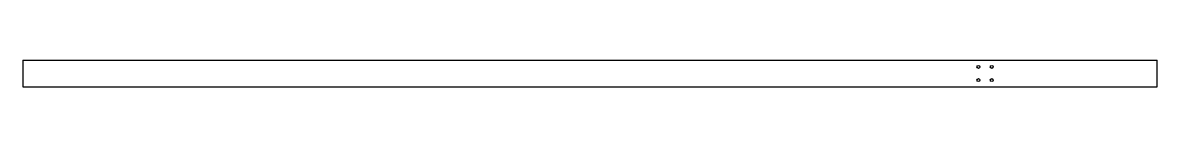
# Model space of a CAD drawing. Header units: millimetres. Extents: x -28452 to -19952, y -13403 to -13203.
import ezdxf

# ---------------------------------------------------------------- set-up
doc = ezdxf.new("R2010")
doc.units = ezdxf.units.MM
doc.header["$MEASUREMENT"] = 0

msp = doc.modelspace()

# ---------------------------------------------------------------- linework, layer by layer
for p, q in [((-28452.5, -13202.8), (-28452.5, -13402.8)), ((-28452.5, -13202.8), (-19952.5, -13202.8)), ((-19952.5, -13402.8), (-19952.5, -13202.8)), ((-28452.5, -13402.8), (-19952.5, -13402.8))]:
    msp.add_line(p, q)
for centre in [(-21292.5, -13252.8), (-21192.5, -13252.8), (-21292.5, -13352.8), (-21192.5, -13352.8)]:
    msp.add_circle(centre, 11.2)

doc.saveas('drawing.dxf')
